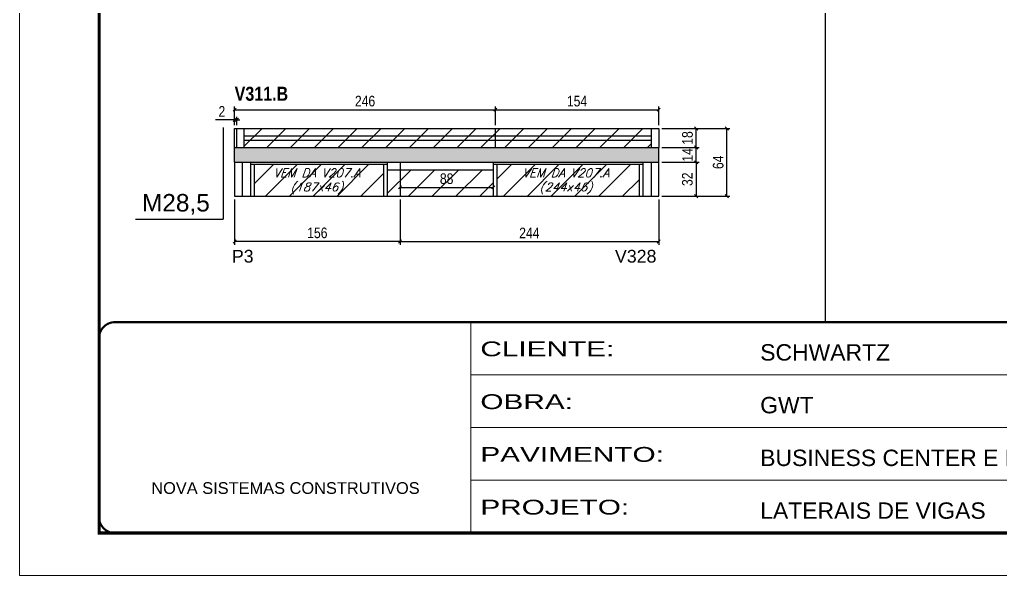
# Model space of a CAD drawing. Extents: x 13154 to 22413, y 1253 to 30260.
# Drawn here: x 14753 to 15678, y 27671 to 28196 of the extents above; entities that cross this region are included whole.
import ezdxf

# ---------------------------------------------------------------- set-up
doc = ezdxf.new("R2010")
doc.units = 0
doc.linetypes.add('CONTINUO', pattern=[0])
doc.linetypes.add('DASHED', pattern=[0.75, 0.5, -0.25])
for name, color, linetype in [('5', 5, 'Continuous'), ('COTA', 241, 'Continuous'), ('NOMENCLATURA', 7, 'Continuous'), ('Painéis', 200, 'Continuous'), ('SARR_2.2x7', 40, 'Continuous'), ('SARR_3.5x7', 81, 'Continuous'), ('texto', 7, 'Continuous')]:
    doc.layers.add(name, color=color, linetype=linetype)
for name, color, linetype, lineweight in [('Folhas', 255, 'Continuous', 9), ('Hachura', 251, 'Continuous', 9), ('SARRAFO DE PRESSAO', 251, 'DASHED', 9)]:
    doc.layers.add(name, color=color, linetype=linetype, lineweight=lineweight)
doc.styles.add('ARIAL', font='arial.ttf')
doc.styles.add('COTA TECNICA', font='techl___.ttf', dxfattribs={"height": 10})
doc.styles.add('Romans', font='romans.shx')
doc.styles.get("Standard").update_dxf_attribs({"font": 'arial.ttf'})
doc.styles.add('TECNICA', font='techb___.ttf', dxfattribs={"height": 10})
doc.styles.add('Tecnologia', font='')
doc.styles.get('Tecnologia').set_extended_font_data('Forgotten Futurist')
doc.dimstyles.new('PAINEL', dxfattribs={"dimtxt": 10, "dimasz": 3, "dimexe": 3, "dimexo": 3, "dimgap": 3, "dimtad": 1, "dimdec": 1, "dimzin": 12, "dimdsep": 46, "dimtxsty": 'COTA TECNICA', "dimblk1": 'OBLIQUE', "dimblk2": 'OBLIQUE', "dimsah": 1, "dimcen": 0.9, "dimclrd": 4, "dimclre": 4, "dimclrt": 240, "dimadec": 1, "dimazin": 3, "dimtfac": 1, "dimtdec": 1, "dimtmove": 0, "dimatfit": 3, "dimfxl": 1, "dimtolj": 1, "dimtzin": 12, "dimarcsym": 0})

# ---------------------------------------------------------------- blocks, each defined once
blk = doc.blocks.new('9999999999')
at = {"color": 30, "linetype": 'CONTINUO'}
for p, q in [((98564.56, 34230.21), (98564.56, 34429.45)), ((98564.56, 34379.64), (99583.98, 34379.64)), ((98564.56, 34329.83), (99487.98, 34329.83)), ((98564.56, 34280.02), (99487.98, 34280.02))]:
    blk.add_line(p, q, dxfattribs=at)
at = {"color": 30, "linetype": 'CONTINUO', "const_width": 2}
blk.add_lwpolyline([(99583.98, 34230.21), (99583.98, 34414.45, 0.414214), (99568.98, 34429.45), (98228.98, 34429.45, 0.414214), (98213.98, 34414.45), (98213.98, 34245.21, 0.414214), (98228.98, 34230.21), (99583.98, 34230.21)], format="xyb", dxfattribs=at)
at = {"layer": 'Folhas'}
blk.add_lwpolyline([(98138.98, 34190.21), (99623.98, 34190.21), (99623.98, 35240.21), (98138.98, 35240.21)], close=True, dxfattribs=at)
at = {"layer": 'Folhas', "color": 30, "const_width": 3}
blk.add_lwpolyline([(98213.98, 34230.21), (99583.98, 34230.21), (99583.98, 35200.21), (98213.98, 35200.21)], close=True, dxfattribs=at)
at = {"color": 7, "linetype": 'Continuous', "ltscale": 5, "style": 'ARIAL'}
for s, height, p in [('SCHWARTZ', 15.483, (98837.68, 34393.13)), ('GWT', 15.483, (98837.68, 34343.32)), ('BUSINESS CENTER E LAZER - PROJEÇÃO', 15.4829, (98837.68, 34293.51)), ('NOVA SISTEMAS CONSTRUTIVOS', 11.0592, (98263.19, 34267.21)), ('LATERAIS DE VIGAS', 15.4829, (98837.68, 34243.7))]:
    blk.add_text(s, height=height, dxfattribs=at).set_placement(p)
at = {"layer": 'Folhas', "color": 7, "style": 'Tecnologia', "width": 1.5}
for s, p in [('CLIENTE:', (98573.65, 34397.17)), ('OBRA:', (98573.65, 34347.31)), ('PAVIMENTO:', (98573.65, 34297.5)), ('PROJETO:', (98573.65, 34247.69))]:
    blk.add_text(s, height=14, dxfattribs=at).set_placement(p)
blk = doc.blocks.new('_Oblique')
at = {"color": 0, "linetype": 'ByBlock', "lineweight": -2}
blk.add_line((-0.5, -0.5), (0.5, 0.5), dxfattribs=at)
blk = doc.blocks.new('*D1369')
at = {"layer": 'COTA', "color": 4, "linetype": 'ByBlock', "lineweight": -2, "transparency": 16777216}
for p, q in [((14955.76, 28025.79), (14955.76, 27983)), ((15111.76, 28025.79), (15111.76, 27983)), ((15111.76, 27986), (14955.76, 27986))]:
    blk.add_line(p, q, dxfattribs=at)
at = {"layer": 'Defpoints', "color": 0, "linetype": 'ByBlock', "transparency": 16777216}
for p in [(14955.76, 28028.79), (15111.76, 28028.79), (14955.76, 27986)]:
    blk.add_point(p, dxfattribs=at)
at = {"layer": 'COTA', "color": 4, "linetype": 'ByBlock', "lineweight": -2, "transparency": 16777216, "xscale": 3, "yscale": 3, "zscale": 3, "rotation": 180}
blk.add_blockref('_Oblique', (14955.76, 27986), dxfattribs=at)
at = {"layer": 'COTA', "color": 4, "linetype": 'ByBlock', "lineweight": -2, "transparency": 16777216, "xscale": 3, "yscale": 3, "zscale": 3}
blk.add_blockref('_Oblique', (15111.76, 27986), dxfattribs=at)
at = {"layer": 'COTA', "color": 240, "linetype": 'ByBlock', "transparency": 16777216, "insert": (15033.76, 27994.11), "char_height": 10, "attachment_point": 5, "style": 'COTA TECNICA'}
blk.add_mtext('\\A1;156', dxfattribs=at)
blk = doc.blocks.new('*D1370')
at = {"layer": 'COTA', "color": 4, "linetype": 'ByBlock', "lineweight": -2, "transparency": 16777216}
for p, q in [((15111.76, 28025.79), (15111.76, 27983)), ((15355.8, 28025.79), (15355.8, 27983)), ((15111.76, 27986), (15355.8, 27986))]:
    blk.add_line(p, q, dxfattribs=at)
at = {"layer": 'Defpoints', "color": 0, "linetype": 'ByBlock', "transparency": 16777216}
for p in [(15111.76, 28028.79), (15355.8, 28028.79), (15355.8, 27986)]:
    blk.add_point(p, dxfattribs=at)
at = {"layer": 'COTA', "color": 4, "linetype": 'ByBlock', "lineweight": -2, "transparency": 16777216, "xscale": 3, "yscale": 3, "zscale": 3, "rotation": 180}
blk.add_blockref('_Oblique', (15111.76, 27986), dxfattribs=at)
at = {"layer": 'COTA', "color": 4, "linetype": 'ByBlock', "lineweight": -2, "transparency": 16777216, "xscale": 3, "yscale": 3, "zscale": 3}
blk.add_blockref('_Oblique', (15355.8, 27986), dxfattribs=at)
at = {"layer": 'COTA', "color": 240, "linetype": 'ByBlock', "transparency": 16777216, "insert": (15233.78, 27994.07), "char_height": 10, "attachment_point": 5, "style": 'COTA TECNICA'}
blk.add_mtext('\\A1;244', dxfattribs=at)
blk = doc.blocks.new('*D1371')
at = {"layer": 'COTA', "color": 4, "linetype": 'ByBlock', "lineweight": -2, "transparency": 16777216}
for p, q in [((14955.76, 28095.79), (14955.76, 28103.87)), ((14957.76, 28095.79), (14957.76, 28103.87)), ((14955.76, 28100.87), (14937.65, 28100.87)), ((14957.76, 28100.87), (14955.76, 28100.87)), ((14957.76, 28100.87), (14960.76, 28100.87))]:
    blk.add_line(p, q, dxfattribs=at)
at = {"layer": 'Defpoints', "color": 0, "linetype": 'ByBlock', "transparency": 16777216}
for p in [(14955.76, 28100.87), (14955.76, 28092.79), (14957.76, 28092.79)]:
    blk.add_point(p, dxfattribs=at)
at = {"layer": 'COTA', "color": 4, "linetype": 'ByBlock', "lineweight": -2, "transparency": 16777216, "xscale": 3, "yscale": 3, "zscale": 3}
blk.add_blockref('_Oblique', (14955.76, 28100.87), dxfattribs=at)
at = {"layer": 'COTA', "color": 4, "linetype": 'ByBlock', "lineweight": -2, "transparency": 16777216, "xscale": 3, "yscale": 3, "zscale": 3, "rotation": 180}
blk.add_blockref('_Oblique', (14957.76, 28100.87), dxfattribs=at)
at = {"layer": 'COTA', "color": 240, "linetype": 'ByBlock', "transparency": 16777216, "insert": (14943.7, 28108.87), "char_height": 10, "attachment_point": 5, "style": 'COTA TECNICA'}
blk.add_mtext('\\A1;2', dxfattribs=at)
blk = doc.blocks.new('*D1372')
at = {"layer": 'COTA', "color": 4, "linetype": 'ByBlock', "lineweight": -2, "transparency": 16777216}
for p, q in [((14955.76, 28095.79), (14955.76, 28113.45)), ((14955.76, 28110.45), (15201.76, 28110.45)), ((15201.76, 28095.79), (15201.76, 28113.45))]:
    blk.add_line(p, q, dxfattribs=at)
at = {"layer": 'Defpoints', "color": 0, "linetype": 'ByBlock', "transparency": 16777216}
for p in [(15201.76, 28110.45), (14955.76, 28092.79), (15201.76, 28092.79)]:
    blk.add_point(p, dxfattribs=at)
at = {"layer": 'COTA', "color": 4, "linetype": 'ByBlock', "lineweight": -2, "transparency": 16777216, "xscale": 3, "yscale": 3, "zscale": 3, "rotation": 180}
blk.add_blockref('_Oblique', (14955.76, 28110.45), dxfattribs=at)
at = {"layer": 'COTA', "color": 4, "linetype": 'ByBlock', "lineweight": -2, "transparency": 16777216, "xscale": 3, "yscale": 3, "zscale": 3}
blk.add_blockref('_Oblique', (15201.76, 28110.45), dxfattribs=at)
at = {"layer": 'COTA', "color": 240, "linetype": 'ByBlock', "transparency": 16777216, "insert": (15078.76, 28118.55), "char_height": 10, "attachment_point": 5, "style": 'COTA TECNICA'}
blk.add_mtext('\\A1;246', dxfattribs=at)
blk = doc.blocks.new('*D1373')
at = {"layer": 'COTA', "color": 4, "linetype": 'ByBlock', "lineweight": -2, "transparency": 16777216}
for p, q in [((15201.76, 28095.79), (15201.76, 28113.45)), ((15201.76, 28110.45), (15355.8, 28110.45)), ((15355.8, 28095.79), (15355.8, 28113.45))]:
    blk.add_line(p, q, dxfattribs=at)
at = {"layer": 'Defpoints', "color": 0, "linetype": 'ByBlock', "transparency": 16777216}
for p in [(15355.8, 28110.45), (15201.76, 28092.79), (15355.8, 28092.79)]:
    blk.add_point(p, dxfattribs=at)
at = {"layer": 'COTA', "color": 4, "linetype": 'ByBlock', "lineweight": -2, "transparency": 16777216, "xscale": 3, "yscale": 3, "zscale": 3, "rotation": 180}
blk.add_blockref('_Oblique', (15201.76, 28110.45), dxfattribs=at)
at = {"layer": 'COTA', "color": 4, "linetype": 'ByBlock', "lineweight": -2, "transparency": 16777216, "xscale": 3, "yscale": 3, "zscale": 3}
blk.add_blockref('_Oblique', (15355.8, 28110.45), dxfattribs=at)
at = {"layer": 'COTA', "color": 240, "linetype": 'ByBlock', "transparency": 16777216, "insert": (15278.78, 28118.56), "char_height": 10, "attachment_point": 5, "style": 'COTA TECNICA'}
blk.add_mtext('\\A1;154', dxfattribs=at)
blk = doc.blocks.new('*D1374')
at = {"layer": 'COTA', "color": 4, "linetype": 'ByBlock', "lineweight": -2, "transparency": 16777216}
for p, q in [((15358.8, 28060.79), (15394.08, 28060.79)), ((15391.08, 28060.79), (15391.08, 28028.79)), ((15358.8, 28028.79), (15394.08, 28028.79))]:
    blk.add_line(p, q, dxfattribs=at)
at = {"layer": 'Defpoints', "color": 0, "linetype": 'ByBlock', "transparency": 16777216}
for p in [(15355.8, 28060.79), (15355.8, 28028.79), (15391.08, 28028.79)]:
    blk.add_point(p, dxfattribs=at)
at = {"layer": 'COTA', "color": 4, "linetype": 'ByBlock', "lineweight": -2, "transparency": 16777216, "xscale": 3, "yscale": 3, "zscale": 3}
for p, rotation in [((15391.08, 28060.79), 90), ((15391.08, 28028.79), 270)]:
    blk.add_blockref('_Oblique', p, dxfattribs=dict(at, rotation=rotation))
at = {"layer": 'COTA', "color": 240, "linetype": 'ByBlock', "transparency": 16777216, "insert": (15382.86, 28044.79), "char_height": 10, "attachment_point": 5, "rotation": 90, "style": 'COTA TECNICA'}
blk.add_mtext('\\A1;32', dxfattribs=at)
blk = doc.blocks.new('*D1375')
at = {"layer": 'COTA', "color": 4, "linetype": 'ByBlock', "lineweight": -2, "transparency": 16777216}
for p, q in [((15358.8, 28074.79), (15394.08, 28074.79)), ((15391.08, 28060.79), (15391.08, 28074.79)), ((15358.8, 28060.79), (15394.08, 28060.79))]:
    blk.add_line(p, q, dxfattribs=at)
at = {"layer": 'Defpoints', "color": 0, "linetype": 'ByBlock', "transparency": 16777216}
for p in [(15355.8, 28074.79), (15391.08, 28074.79), (15355.8, 28060.79)]:
    blk.add_point(p, dxfattribs=at)
at = {"layer": 'COTA', "color": 4, "linetype": 'ByBlock', "lineweight": -2, "transparency": 16777216, "xscale": 3, "yscale": 3, "zscale": 3}
for p, rotation in [((15391.08, 28074.79), 90), ((15391.08, 28060.79), 270)]:
    blk.add_blockref('_Oblique', p, dxfattribs=dict(at, rotation=rotation))
at = {"layer": 'COTA', "color": 240, "linetype": 'ByBlock', "transparency": 16777216, "insert": (15383.01, 28067.79), "char_height": 10, "attachment_point": 5, "rotation": 90, "style": 'COTA TECNICA'}
blk.add_mtext('\\A1;14', dxfattribs=at)
blk = doc.blocks.new('*D1376')
at = {"layer": 'COTA', "color": 4, "linetype": 'ByBlock', "lineweight": -2, "transparency": 16777216}
for p, q in [((15358.8, 28092.79), (15394.08, 28092.79)), ((15391.08, 28074.79), (15391.08, 28092.79)), ((15358.8, 28074.79), (15394.08, 28074.79))]:
    blk.add_line(p, q, dxfattribs=at)
at = {"layer": 'Defpoints', "color": 0, "linetype": 'ByBlock', "transparency": 16777216}
for p in [(15355.8, 28092.79), (15391.08, 28092.79), (15355.8, 28074.79)]:
    blk.add_point(p, dxfattribs=at)
at = {"layer": 'COTA', "color": 4, "linetype": 'ByBlock', "lineweight": -2, "transparency": 16777216, "xscale": 3, "yscale": 3, "zscale": 3}
for p, rotation in [((15391.08, 28092.79), 90), ((15391.08, 28074.79), 270)]:
    blk.add_blockref('_Oblique', p, dxfattribs=dict(at, rotation=rotation))
at = {"layer": 'COTA', "color": 240, "linetype": 'ByBlock', "transparency": 16777216, "insert": (15382.99, 28083.79), "char_height": 10, "attachment_point": 5, "rotation": 90, "style": 'COTA TECNICA'}
blk.add_mtext('\\A1;18', dxfattribs=at)
blk = doc.blocks.new('*D1377')
at = {"layer": 'COTA', "color": 4, "linetype": 'ByBlock', "lineweight": -2, "transparency": 16777216}
for p, q in [((15358.8, 28092.79), (15423.06, 28092.79)), ((15420.06, 28028.79), (15420.06, 28092.79)), ((15358.8, 28028.79), (15423.06, 28028.79))]:
    blk.add_line(p, q, dxfattribs=at)
at = {"layer": 'Defpoints', "color": 0, "linetype": 'ByBlock', "transparency": 16777216}
for p in [(15355.8, 28092.79), (15420.06, 28092.79), (15355.8, 28028.79)]:
    blk.add_point(p, dxfattribs=at)
at = {"layer": 'COTA', "color": 4, "linetype": 'ByBlock', "lineweight": -2, "transparency": 16777216, "xscale": 3, "yscale": 3, "zscale": 3}
for p, rotation in [((15420.06, 28092.79), 90), ((15420.06, 28028.79), 270)]:
    blk.add_blockref('_Oblique', p, dxfattribs=dict(at, rotation=rotation))
at = {"layer": 'COTA', "color": 240, "linetype": 'ByBlock', "transparency": 16777216, "insert": (15411.96, 28060.79), "char_height": 10, "attachment_point": 5, "rotation": 90, "style": 'COTA TECNICA'}
blk.add_mtext('\\A1;64', dxfattribs=at)
blk = doc.blocks.new('*D3189')
at = {"layer": 'COTA', "color": 4, "lineweight": -2, "transparency": 16777216}
for p, q in [((15111.76, 28041.79), (15111.76, 28034.15)), ((15111.76, 28037.15), (15199.76, 28037.15)), ((15199.76, 28041.79), (15199.76, 28034.15))]:
    blk.add_line(p, q, dxfattribs=at)
at = {"layer": 'Defpoints', "color": 0, "transparency": 16777216}
for p in [(15111.76, 28044.79), (15199.76, 28044.79), (15199.76, 28037.15)]:
    blk.add_point(p, dxfattribs=at)
at = {"layer": 'COTA', "color": 4, "lineweight": -2, "transparency": 16777216, "xscale": 3, "yscale": 3, "zscale": 3, "rotation": 180}
blk.add_blockref('_Oblique', (15111.76, 28037.15), dxfattribs=at)
at = {"layer": 'COTA', "color": 4, "lineweight": -2, "transparency": 16777216, "xscale": 3, "yscale": 3, "zscale": 3}
blk.add_blockref('_Oblique', (15199.76, 28037.15), dxfattribs=at)
at = {"layer": 'COTA', "color": 240, "transparency": 16777216, "insert": (15155.76, 28045.25), "char_height": 10, "attachment_point": 5, "style": 'COTA TECNICA'}
blk.add_mtext('\\A1;88', dxfattribs=at)

msp = doc.modelspace()

# ---------------------------------------------------------------- hatches: boundary and pattern name
at = {"layer": 'COTA', "linetype": 'ByBlock'}
h = msp.add_hatch(dxfattribs=at)
h.set_pattern_fill('AR-CONC', color=256, scale=0.03)
h.set_pattern_definition([(50, (-115849.071, -5371.0305), (5.46554007, -0.47817257), [0.5715, -6.2865]), (355, (-115849.071, -5371.0305), (-1.05730264, 5.73170536), [0.4572, -5.02921753]), (100.4514447, (-115848.6154, -5371.0704), (4.40823741, 5.25353256), [0.48570026, -5.34270734]), (46.1842, (-115849.071, -5369.5065), (8.13237123, -1.26126984), [0.85725, -9.42975]), (96.6355576, (-115848.393, -5369.612), (7.122124, 7.42278374), [0.7285507, -8.01406824]), (351.184151, (-115849.071, -5369.5065), (7.122124, 7.42278374), [0.685799, -7.54379196]), (21, (-115848.309, -5369.8875), (4.54843174, -3.06795595), [0.5715, -6.2865]), (326, (-115848.309, -5369.8875), (1.85406085, 5.52563898), [0.4572, -5.0292]), (71.451445, (-115847.93, -5370.143), (6.40249258, 2.45768307), [0.48570026, -5.34269813]), (37.5, (-115849.0709, -5371.0305), (0.092658098, 2.536651166), [0, -4.96824, 0, -5.1054, 0, -5.04825]), (7.5, (-115849.071, -5371.0305), (2.004589875, 3.005417245), [0, -2.91084, 0, -4.85394, 0, -1.92405]), (327.5, (-115850.7702, -5371.0305), (4.067717855, -0.17186232), [0, -1.905, 0, -5.9436, 0, -7.8867]), (317.5, (-115851.532, -5371.0305), (4.44387544, 0.76279473), [0, -2.4765, 0, -3.94716, 0, -5.6007])])
h.paths.add_polyline_path([(15355.8, 28060.79), (15355.8, 28074.79), (14955.76, 28074.79), (14955.76, 28060.79)])
at = {"layer": 'Hachura', "linetype": 'ByBlock'}
h = msp.add_hatch(dxfattribs=at)
h.set_pattern_fill('ANSI31', color=256, scale=5)
h.paths.add_polyline_path([(15096.26, 28058.59), (14974.26, 28058.59), (14974.26, 28028.79), (15096.26, 28028.79)])
h.paths.add_polyline_path([(15099.76, 28028.79), (15111.76, 28028.79), (15111.76, 28053.79), (15099.76, 28053.79)])
h.paths.add_polyline_path([(15111.76, 28053.79), (15111.76, 28028.79), (15199.76, 28028.79), (15199.76, 28053.79)])
h.paths.add_polyline_path([(15203.26, 28028.79), (15337.3, 28028.79), (15337.3, 28058.59), (15203.26, 28058.59)])
h.paths.add_polyline_path([(15201.76, 28081.79), (15201.76, 28074.79), (15348.8, 28074.79), (15348.8, 28081.79)])
h.paths.add_polyline_path([(14964.76, 28081.79), (14964.76, 28074.79), (15201.76, 28074.79), (15201.76, 28081.79)])
h.paths.add_polyline_path([(14964.76, 28092.79), (14964.76, 28085.79), (15201.76, 28085.79), (15201.76, 28092.79)])
h.paths.add_polyline_path([(15201.76, 28092.79), (15201.76, 28085.79), (15348.8, 28085.79), (15348.8, 28092.79)])
h.paths.add_polyline_path([(15201.76, 28085.79), (15201.76, 28081.79), (15348.8, 28081.79), (15348.8, 28085.79)])
h.paths.add_polyline_path([(14964.76, 28085.79), (14964.76, 28081.79), (15201.76, 28081.79), (15201.76, 28085.79)])

# ---------------------------------------------------------------- linework, layer by layer
at = {"layer": 'COTA', "linetype": 'ByBlock'}
for p, q in [((15512.88, 28680.6), (15512.88, 27909.84)), ((14955.76, 28060.79), (14955.76, 28074.79)), ((15355.8, 28060.79), (15355.8, 28074.79)), ((15099.76, 28060.79), (15099.76, 28028.79))]:
    msp.add_line(p, q, dxfattribs=at)
at = {"layer": 'COTA'}
msp.add_line((15199.76, 28060.79), (15199.76, 28028.79), dxfattribs=at)
at = {"layer": 'NOMENCLATURA', "linetype": 'Continuous'}
for p in [(14944.94, 28093.64), (14862.24, 28007.17)]:
    msp.add_line(p, (14944.94, 28007.17), dxfattribs=at)
at = {"layer": 'Painéis', "linetype": 'Continuous'}
for p, q in [((14955.76, 28074.79), (14955.76, 28092.79)), ((14955.76, 28092.79), (15355.8, 28092.79)), ((14957.76, 28074.79), (14957.76, 28092.79)), ((15201.76, 28074.79), (15201.76, 28092.79)), ((15355.8, 28092.79), (15355.8, 28074.79)), ((14955.76, 28074.79), (15355.8, 28074.79)), ((14955.76, 28060.79), (14955.76, 28028.79)), ((14955.76, 28060.79), (15355.8, 28060.79)), ((15111.76, 28060.79), (15111.76, 28028.79)), ((15355.8, 28028.79), (15355.8, 28060.79)), ((14955.76, 28028.79), (15355.8, 28028.79))]:
    msp.add_line(p, q, dxfattribs=at)
at = {"layer": 'SARR_2.2x7', "linetype": 'Continuous'}
for p, q in [((14964.76, 28074.79), (14964.76, 28092.79)), ((15348.8, 28092.79), (15348.8, 28074.79)), ((14964.76, 28085.79), (15201.76, 28085.79)), ((15201.76, 28085.79), (15348.8, 28085.79)), ((14964.76, 28081.79), (15201.76, 28081.79)), ((15201.76, 28081.79), (15348.8, 28081.79)), ((14962.76, 28060.79), (14962.76, 28028.79)), ((15099.76, 28058.59), (14970.76, 28058.59)), ((15340.8, 28058.59), (15199.76, 28058.59)), ((15348.8, 28060.79), (15348.8, 28028.79)), ((15099.76, 28053.79), (15111.76, 28053.79)), ((15111.76, 28053.79), (15199.76, 28053.79))]:
    msp.add_line(p, q, dxfattribs=at)
at = {"layer": 'SARR_3.5x7'}
for p, q in [((14970.76, 28060.79), (14970.76, 28028.79)), ((14974.26, 28058.59), (14974.26, 28028.79)), ((15096.26, 28058.59), (15096.26, 28028.79)), ((15203.26, 28058.59), (15203.26, 28028.79)), ((15337.3, 28058.59), (15337.3, 28028.79)), ((15340.8, 28060.79), (15340.8, 28028.79))]:
    msp.add_line(p, q, dxfattribs=at)

# ---------------------------------------------------------------- block references
at = {"layer": 'SARRAFO DE PRESSAO', "color": 6, "linetype": 'ByBlock'}
msp.add_blockref('9999999999', (-83386.1, -6519.61), dxfattribs=at)

# ---------------------------------------------------------------- texts
at = {"layer": '5', "linetype": 'Continuous'}
for s, p in [('P3', (14953.11, 27966.1)), ('V328', (15314.55, 27966.1))]:
    msp.add_text(s, height=12, rotation=359.99996, dxfattribs=at).set_placement(p)
at = {"layer": 'NOMENCLATURA', "style": 'TECNICA'}
msp.add_text('V311.B', height=13.2, dxfattribs=at).set_placement((14955.76, 28118.97))
at = {"layer": 'NOMENCLATURA', "linetype": 'Continuous'}
msp.add_text('M28,5', height=16.5, dxfattribs=at).set_placement((14868.27, 28014.37))
at = {"layer": 'texto', "color": 2, "char_height": 8, "attachment_point": 5, "style": 'Romans'}
for s, insert in [('{\\Q19;\\C256;VEM DA V207.A^J(187x46)}', (15033.26, 28042.84)), ('{\\Q19;\\C256;VEM DA V207.A^J(244x46)}', (15268.28, 28042.84))]:
    msp.add_mtext(s, dxfattribs=dict(at, insert=insert))

# ---------------------------------------------------------------- dimensions: what is measured, and where the dimension line sits
at = {"layer": 'COTA', "linetype": 'ByBlock'}
for base, p1, p2, picture, middle in [((15201.76, 28110.45), (14955.76, 28092.79), (15201.76, 28092.79), '*D1372', (15078.76, 28118.55)), ((14955.76, 28100.87), (14957.76, 28092.79), (14955.76, 28092.79), '*D1371', (14943.7, 28108.87)), ((14955.76, 27986), (15111.76, 28028.79), (14955.76, 28028.79), '*D1369', (15033.76, 27994.11)), ((15355.8, 27986), (15111.76, 28028.79), (15355.8, 28028.79), '*D1370', (15233.78, 27994.07))]:
    dim = msp.add_linear_dim(base=base, p1=p1, p2=p2, dimstyle='PAINEL', dxfattribs=at)
    dim.commit()
    dim.dimension.update_dxf_attribs({"geometry": picture, "text_midpoint": middle})
dim = msp.add_linear_dim(base=(15355.8, 28110.45), p1=(15201.76, 28092.79), p2=(15355.8, 28092.79), dimstyle='PAINEL', override={"dimtmove": 1}, dxfattribs=at)
dim.commit()
dim.dimension.update_dxf_attribs({"geometry": '*D1373', "text_midpoint": (15278.78, 28118.56)})
for base, p1, p2, picture, middle in [((15391.08, 28092.79), (15355.8, 28074.79), (15355.8, 28092.79), '*D1376', (15382.99, 28083.79)), ((15420.06, 28092.79), (15355.8, 28028.79), (15355.8, 28092.79), '*D1377', (15411.96, 28060.79)), ((15391.08, 28028.79), (15355.8, 28060.79), (15355.8, 28028.79), '*D1374', (15382.86, 28044.79))]:
    dim = msp.add_linear_dim(base=base, p1=p1, p2=p2, angle=90, dimstyle='PAINEL', dxfattribs=at)
    dim.commit()
    dim.dimension.update_dxf_attribs({"geometry": picture, "text_midpoint": middle})
dim = msp.add_linear_dim(base=(15391.08, 28074.79), p1=(15355.8, 28060.79), p2=(15355.8, 28074.79), angle=90, dimstyle='PAINEL', dxfattribs=at)
dim.commit()
dim.dimension.update_dxf_attribs({"geometry": '*D1375', "text_midpoint": (15391.08, 28067.79), "dimtype": 160})
at = {"layer": 'COTA'}
dim = msp.add_linear_dim(base=(15199.76, 28037.15), p1=(15111.76, 28044.79), p2=(15199.76, 28044.79), dimstyle='PAINEL', dxfattribs=at)
dim.commit()
dim.dimension.update_dxf_attribs({"geometry": '*D3189', "text_midpoint": (15155.76, 28045.25)})

doc.saveas('drawing.dxf')
